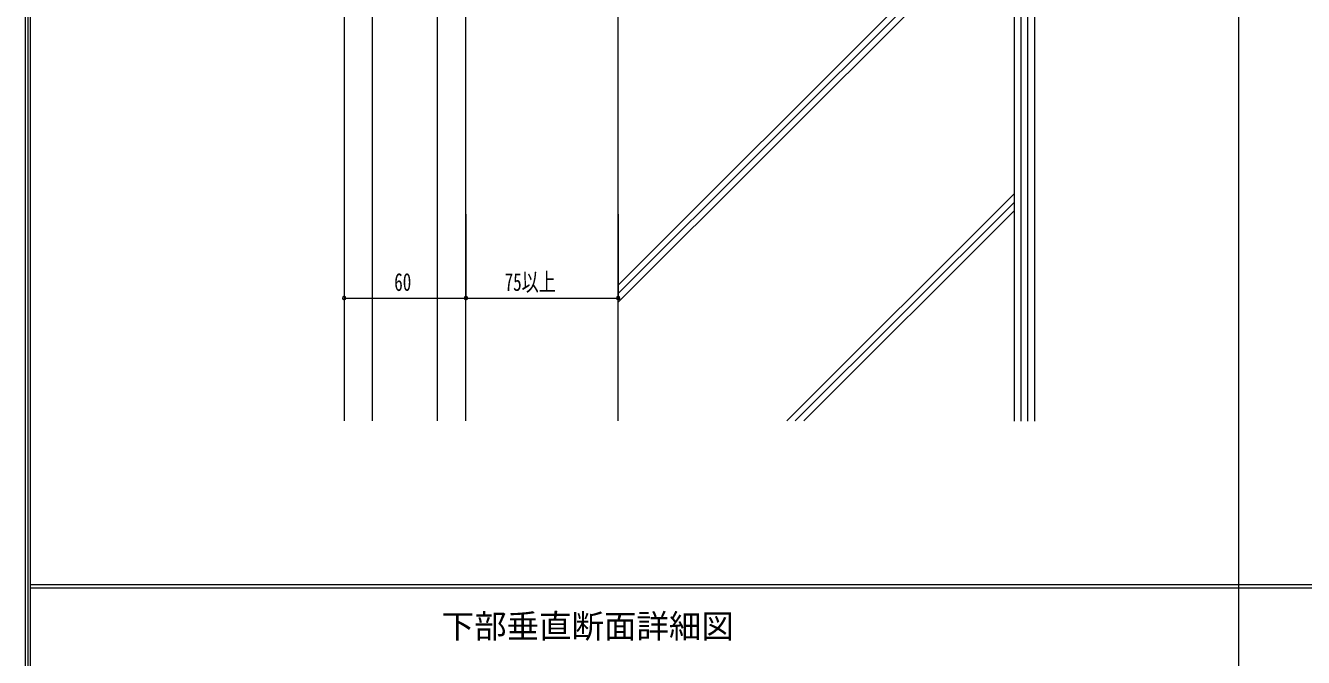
# Model space of a CAD drawing. Units: millimetres, scale not verified. Extents: x -1209 to 1209, y -852 to 852.
# Drawn here: x -1209 to -580, y -10 to 302 of the extents above; entities that cross this region are included whole.
import ezdxf
from ezdxf.enums import TextEntityAlignment as Align

# ---------------------------------------------------------------- set-up
doc = ezdxf.new("R2010")
doc.units = ezdxf.units.MM
doc.header["$LTSCALE"] = 3
for name, color, linetype, lineweight in [('0-1_0-0WAKU', 7, 'Continuous', 18), ('0-2_0-1AL', 5, 'Continuous', 18), ('0-3_0-2SUNPO', 7, 'Continuous', 18), ('0-8_0-7KUTAI', 4, 'Continuous', 18), ('0-A_0-ASIAGE', 4, 'Continuous', 18)]:
    doc.layers.add(name, color=color, linetype=linetype, lineweight=lineweight)
doc.styles.add('ＭＳ ゴシック', font='')
doc.styles.get('ＭＳ ゴシック').set_extended_font_data('MS Gothic')

msp = doc.modelspace()

# ---------------------------------------------------------------- linework, layer by layer
at = {"layer": '0-1_0-0WAKU'}
for p, q in [((-1209.414, -852.414), (-1209.414, 852.414)), ((-1208.207, -851.207), (-1208.207, 851.207)), ((-1207, -850), (-1207, 850)), ((-612, 850), (-612, -799)), ((-1207, 26.35), (1207, 26.35)), ((-1207, 24.65), (1207, 24.65))]:
    msp.add_line(p, q, dxfattribs=at)
at = {"layer": '0-2_0-1AL'}
for p, q in [((-1038.507, 107.048), (-1038.507, 584.293)), ((-1006.507, 107.048), (-1006.507, 584.293))]:
    msp.add_line(p, q, dxfattribs=at)
msp.add_lwpolyline([(-992.507, 107.048), (-992.507, 584.293), (-1052.507, 584.293), (-1052.507, 107.048)], dxfattribs=at)
at = {"layer": '0-3_0-2SUNPO'}
for p, q in [((-1052.507, 208.923), (-1052.507, 166.492)), ((-992.507, 208.923), (-992.507, 166.492)), ((-992.507, 208.923), (-992.507, 166.492)), ((-917.507, 208.923), (-917.507, 166.492)), ((-1052.507, 167.492), (-992.507, 167.492)), ((-992.507, 167.492), (-917.507, 167.492))]:
    msp.add_line(p, q, dxfattribs=at)
for centre, start, end in [((-1052.507, 167.492), 0, 180), ((-1052.507, 167.492), 180, 0), ((-992.507, 167.492), 0, 180), ((-992.507, 167.492), 0, 180), ((-992.507, 167.492), 180, 0), ((-992.507, 167.492), 180, 0), ((-917.507, 167.492), 0, 180), ((-917.507, 167.492), 180, 0)]:
    msp.add_arc(centre, 0.875, start, end, dxfattribs=at)
at = {"layer": '0-8_0-7KUTAI'}
for p, q in [((-722.507, 572.377), (-722.507, 106.826)), ((-917.507, 173.913), (-722.507, 368.913)), ((-917.507, 169.67), (-722.507, 364.67)), ((-917.507, 165.427), (-722.507, 360.427)), ((-834.514, 106.906), (-722.507, 218.913)), ((-830.274, 106.903), (-722.507, 214.67)), ((-826.034, 106.9), (-722.507, 210.427))]:
    msp.add_line(p, q, dxfattribs=at)
msp.add_lwpolyline([(-917.507, 107.048), (-917.507, 584.293), (-902.484, 584.293), (-734.049, 584.07)], dxfattribs=at)
at = {"layer": '0-A_0-ASIAGE', "color": 3}
for p, q in [((-719.173, 573.745), (-719.174, 106.826)), ((-715.84, 575.114), (-715.84, 106.826)), ((-712.507, 576.482), (-712.507, 106.826)), ((-722.507, 572.377), (-722.507, 106.826))]:
    msp.add_line(p, q, dxfattribs=at)

# ---------------------------------------------------------------- texts
at = {"layer": '0-1_0-0WAKU', "style": 'ＭＳ ゴシック'}
msp.add_text('下部垂直断面詳細図', height=11.72, dxfattribs=at).set_placement((-1004.45, -3.624), align=Align.BOTTOM_LEFT)
at = {"layer": '0-3_0-2SUNPO', "style": 'ＭＳ ゴシック', "width": 0.7}
for s, p in [('60', (-1027.812, 168.392)), ('75以上', (-973.437, 168.392))]:
    msp.add_text(s, height=8.798, dxfattribs=at).set_placement(p, align=Align.BOTTOM_LEFT)

doc.saveas('drawing.dxf')
